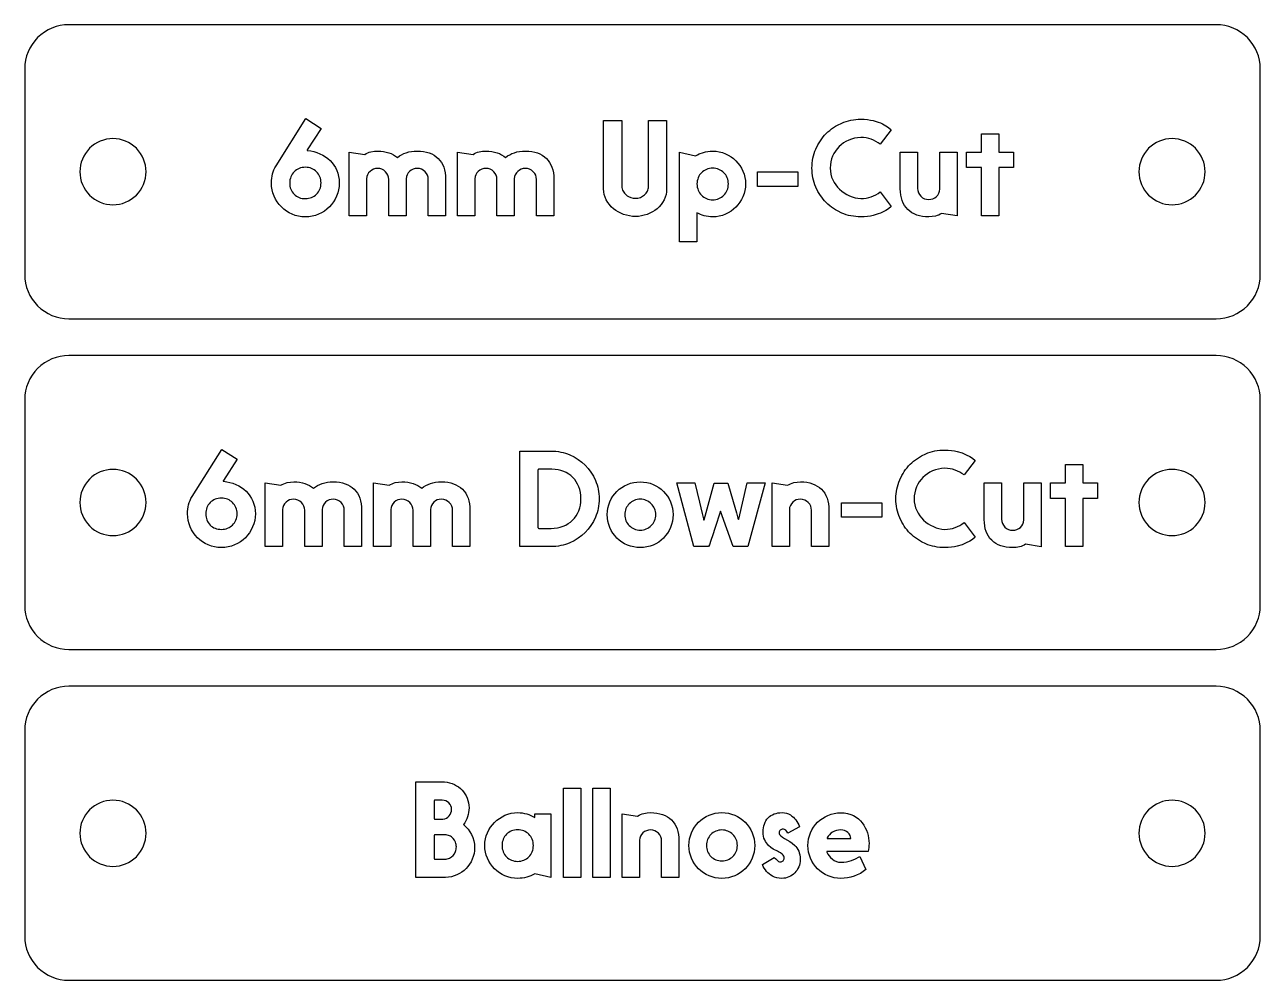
# Model space of a CAD drawing. Extents: x 333 to 535, y 49 to 451.
# Drawn here: x 451.2 to 535.2, y 296.1 to 361.1 of the extents above; entities that cross this region are included whole.
import ezdxf

# ---------------------------------------------------------------- set-up
doc = ezdxf.new("R2010")
doc.units = 0
doc.layers.get('0').update_dxf_attribs({"linetype": 'CONTINUOUS'})

msp = doc.modelspace()

# ---------------------------------------------------------------- linework, layer by layer
for points in [[(451.249, 358.058), (451.249, 344.058, 0.414214), (454.249, 341.058), (532.249, 341.058, 0.414214), (535.249, 344.058), (535.249, 358.058, 0.414214), (532.249, 361.058), (454.249, 361.058, 0.414214)], [(457.249, 353.308, 0.414214), (454.999, 351.058, 0.414214), (457.249, 348.808, 0.414214), (459.499, 351.058, 0.414214)], [(529.249, 353.308, 0.414214), (526.999, 351.058, 0.414214), (529.249, 348.808, 0.414214), (531.499, 351.058, 0.414214)], [(451.249, 335.558), (451.249, 321.558, 0.414214), (454.249, 318.558), (532.249, 318.558, 0.414214), (535.249, 321.558), (535.249, 335.558, 0.414214), (532.249, 338.558), (454.249, 338.558, 0.414214)], [(457.249, 330.808, 0.414214), (454.999, 328.558, 0.414214), (457.249, 326.308, 0.414214), (459.499, 328.558, 0.414214)], [(529.249, 330.808, 0.414214), (526.999, 328.558, 0.414214), (529.249, 326.308, 0.414214), (531.499, 328.558, 0.414214)], [(451.249, 313.058), (451.249, 299.058, 0.414214), (454.249, 296.058), (532.249, 296.058, 0.414214), (535.249, 299.058), (535.249, 313.058, 0.414214), (532.249, 316.058), (454.249, 316.058, 0.414214)], [(457.249, 308.308, 0.414214), (454.999, 306.058, 0.414214), (457.249, 303.808, 0.414214), (459.499, 306.058, 0.414214)], [(529.249, 308.308, 0.414214), (526.999, 306.058, 0.414214), (529.249, 303.808, 0.414214), (531.499, 306.058, 0.414214)]]:
    msp.add_lwpolyline(points, format="xyb", close=True)
for points in [[(468.025, 350.294), (468.029, 350.453), (468.043, 350.608), (468.066, 350.76), (468.098, 350.909), (468.141, 351.054), (468.195, 351.193), (468.26, 351.327), (468.337, 351.455), (470.356, 354.671), (471.405, 354.003), (470.46, 352.547), (470.451, 352.521), (470.456, 352.508), (470.469, 352.504), (470.691, 352.474), (470.906, 352.427), (471.115, 352.363), (471.318, 352.283), (471.511, 352.187), (471.69, 352.078), (471.855, 351.956), (472.007, 351.819), (472.145, 351.67), (472.267, 351.508), (472.374, 351.334), (472.466, 351.148), (472.54, 350.95), (472.593, 350.741), (472.625, 350.523), (472.635, 350.294), (472.624, 350.059), (472.59, 349.831), (472.533, 349.611), (472.453, 349.397), (472.354, 349.194), (472.239, 349.004), (472.107, 348.827), (471.959, 348.665), (471.797, 348.517), (471.62, 348.385), (471.43, 348.27), (471.227, 348.171), (471.013, 348.091), (470.793, 348.034), (470.565, 348), (470.33, 347.989), (470.095, 348), (469.867, 348.034), (469.647, 348.091), (469.433, 348.171), (469.23, 348.27), (469.04, 348.385), (468.863, 348.517), (468.701, 348.665), (468.553, 348.827), (468.421, 349.004), (468.306, 349.194), (468.207, 349.397), (468.127, 349.611), (468.07, 349.831), (468.036, 350.059)], [(490.601, 354.549), (491.841, 354.549), (491.841, 350.077), (491.846, 349.984), (491.862, 349.896), (491.889, 349.813), (491.927, 349.735), (491.974, 349.662), (492.026, 349.594), (492.084, 349.532), (492.148, 349.475), (492.217, 349.424), (492.29, 349.38), (492.447, 349.31), (492.61, 349.268), (492.768, 349.254), (492.854, 349.258), (492.938, 349.269), (493.021, 349.288), (493.102, 349.315), (493.252, 349.387), (493.32, 349.432), (493.383, 349.484), (493.493, 349.601), (493.578, 349.735), (493.611, 349.808), (493.634, 349.883), (493.647, 349.962), (493.652, 350.043), (493.652, 354.549), (494.891, 354.549), (494.891, 349.904), (494.88, 349.7), (494.847, 349.505), (494.791, 349.319), (494.714, 349.141), (494.618, 348.974), (494.507, 348.818), (494.381, 348.675), (494.241, 348.543), (494.089, 348.425), (493.925, 348.32), (493.751, 348.23), (493.565, 348.153), (493.373, 348.093), (493.175, 348.049), (492.974, 348.023), (492.768, 348.015), (492.562, 348.023), (492.358, 348.049), (492.159, 348.093), (491.962, 348.153), (491.772, 348.23), (491.594, 348.32), (491.426, 348.425), (491.269, 348.543), (491.125, 348.675), (490.996, 348.818), (490.882, 348.974), (490.783, 349.141), (490.704, 349.319), (490.647, 349.505), (490.613, 349.7), (490.601, 349.904)], [(508.091, 353.388), (507.873, 353.37), (507.664, 353.334), (507.462, 353.279), (507.267, 353.206), (507.083, 353.117), (506.912, 353.013), (506.754, 352.896), (506.609, 352.764), (506.477, 352.619), (506.361, 352.463), (506.258, 352.294), (506.171, 352.114), (506.101, 351.924), (506.051, 351.726), (506.021, 351.521), (506.011, 351.308), (506.022, 351.095), (506.054, 350.891), (506.108, 350.695), (506.184, 350.506), (506.278, 350.328), (506.387, 350.161), (506.51, 350.005), (506.648, 349.861), (506.798, 349.729), (506.96, 349.611), (507.132, 349.508), (507.315, 349.419), (507.505, 349.345), (507.697, 349.289), (507.893, 349.25), (508.091, 349.228), (508.275, 349.236), (508.454, 349.258), (508.628, 349.296), (508.797, 349.349), (508.96, 349.416), (509.114, 349.495), (509.261, 349.585), (509.399, 349.687), (510.162, 348.699), (509.967, 348.543), (509.788, 348.427), (509.555, 348.305), (509.419, 348.244), (509.269, 348.187), (508.931, 348.084), (508.742, 348.042), (508.539, 348.012), (508.322, 347.995), (508.091, 347.989), (507.919, 347.993), (507.75, 348.005), (507.583, 348.025), (507.42, 348.054), (507.26, 348.09), (507.102, 348.135), (506.947, 348.188), (506.795, 348.249), (506.503, 348.391), (506.365, 348.47), (506.231, 348.556), (506.101, 348.648), (505.977, 348.746), (505.857, 348.85), (505.742, 348.959), (505.632, 349.074), (505.529, 349.194), (505.431, 349.319), (505.339, 349.448), (505.253, 349.582), (505.173, 349.721), (505.031, 350.012), (504.97, 350.164), (504.918, 350.319), (504.873, 350.477), (504.836, 350.637), (504.808, 350.801), (504.788, 350.967), (504.775, 351.136), (504.771, 351.308), (504.775, 351.478), (504.788, 351.645), (504.808, 351.811), (504.836, 351.973), (504.873, 352.133), (504.918, 352.291), (504.97, 352.446), (505.031, 352.599), (505.173, 352.893), (505.253, 353.032), (505.339, 353.167), (505.431, 353.297), (505.529, 353.422), (505.632, 353.542), (505.742, 353.657), (505.857, 353.766), (505.977, 353.87), (506.101, 353.968), (506.231, 354.06), (506.365, 354.146), (506.503, 354.225), (506.795, 354.367), (506.947, 354.428), (507.102, 354.481), (507.26, 354.526), (507.42, 354.562), (507.583, 354.591), (507.75, 354.611), (507.919, 354.623), (508.091, 354.627), (508.322, 354.621), (508.539, 354.604), (508.742, 354.574), (508.931, 354.532), (509.269, 354.429), (509.419, 354.372), (509.555, 354.311), (509.788, 354.188), (509.967, 354.068), (510.162, 353.917), (509.399, 352.929), (509.261, 353.031), (509.114, 353.122), (508.96, 353.2), (508.797, 353.267), (508.628, 353.32), (508.454, 353.358), (508.275, 353.38)], [(516.298, 353.639), (517.477, 353.639), (517.477, 352.391), (518.473, 352.391), (518.473, 351.334), (517.477, 351.334), (517.477, 348.058), (516.298, 348.058), (516.298, 351.334), (515.275, 351.334), (515.275, 352.391), (516.298, 352.391)], [(473.311, 352.391), (474.369, 352.227), (474.466, 352.287), (474.569, 352.337), (474.677, 352.378), (474.789, 352.409), (475.018, 352.448), (475.244, 352.461), (475.451, 352.454), (475.646, 352.433), (475.83, 352.397), (476.002, 352.348), (476.164, 352.286), (476.315, 352.212), (476.457, 352.125), (476.587, 352.027), (476.72, 352.129), (476.863, 352.217), (477.016, 352.291), (477.179, 352.352), (477.352, 352.4), (477.535, 352.434), (477.728, 352.454), (477.931, 352.461), (478.154, 352.453), (478.364, 352.43), (478.562, 352.391), (478.746, 352.336), (478.918, 352.266), (479.077, 352.18), (479.223, 352.079), (479.356, 351.962), (479.475, 351.831), (479.578, 351.687), (479.665, 351.529), (479.737, 351.359), (479.792, 351.175), (479.832, 350.978), (479.855, 350.768), (479.863, 350.545), (479.863, 348.058), (478.685, 348.058), (478.685, 350.528), (478.671, 350.678), (478.629, 350.817), (478.56, 350.945), (478.464, 351.061), (478.347, 351.158), (478.22, 351.227), (478.081, 351.268), (477.931, 351.282), (477.784, 351.27), (477.649, 351.232), (477.524, 351.17), (477.411, 351.083), (477.315, 350.976), (477.244, 350.857), (477.198, 350.725), (477.177, 350.58), (477.177, 348.058), (475.998, 348.058), (475.998, 350.528), (475.984, 350.678), (475.943, 350.817), (475.874, 350.945), (475.777, 351.061), (475.661, 351.158), (475.533, 351.227), (475.394, 351.268), (475.244, 351.282), (475.098, 351.27), (474.962, 351.232), (474.838, 351.17), (474.724, 351.083), (474.628, 350.976), (474.557, 350.857), (474.511, 350.725), (474.49, 350.58), (474.49, 348.058), (473.311, 348.058)], [(480.669, 352.391), (481.727, 352.227), (481.824, 352.287), (481.927, 352.337), (482.035, 352.378), (482.147, 352.409), (482.376, 352.448), (482.602, 352.461), (482.809, 352.454), (483.004, 352.433), (483.188, 352.397), (483.36, 352.348), (483.522, 352.286), (483.673, 352.212), (483.815, 352.125), (483.945, 352.027), (484.078, 352.129), (484.221, 352.217), (484.374, 352.291), (484.537, 352.352), (484.71, 352.4), (484.893, 352.434), (485.086, 352.454), (485.289, 352.461), (485.512, 352.453), (485.722, 352.43), (485.92, 352.391), (486.104, 352.336), (486.276, 352.266), (486.435, 352.18), (486.581, 352.079), (486.714, 351.962), (486.833, 351.831), (486.936, 351.687), (487.023, 351.529), (487.095, 351.359), (487.15, 351.175), (487.19, 350.978), (487.213, 350.768), (487.221, 350.545), (487.221, 348.058), (486.043, 348.058), (486.043, 350.528), (486.029, 350.678), (485.987, 350.817), (485.918, 350.945), (485.822, 351.061), (485.705, 351.158), (485.578, 351.227), (485.439, 351.268), (485.289, 351.282), (485.142, 351.27), (485.007, 351.232), (484.882, 351.17), (484.769, 351.083), (484.673, 350.976), (484.602, 350.857), (484.556, 350.725), (484.535, 350.58), (484.535, 348.058), (483.356, 348.058), (483.356, 350.528), (483.342, 350.678), (483.301, 350.817), (483.232, 350.945), (483.135, 351.061), (483.019, 351.158), (482.891, 351.227), (482.752, 351.268), (482.602, 351.282), (482.456, 351.27), (482.32, 351.232), (482.196, 351.17), (482.082, 351.083), (481.986, 350.976), (481.915, 350.857), (481.869, 350.725), (481.848, 350.58), (481.848, 348.058), (480.669, 348.058)], [(495.767, 352.391), (496.859, 352.149), (496.979, 352.211), (497.108, 352.269), (497.387, 352.37), (497.537, 352.409), (497.693, 352.438), (497.854, 352.455), (498.02, 352.461), (498.246, 352.45), (498.466, 352.416), (498.68, 352.361), (498.887, 352.283), (499.084, 352.186), (499.268, 352.074), (499.439, 351.946), (499.597, 351.802), (499.741, 351.644), (499.869, 351.473), (499.982, 351.288), (500.078, 351.091), (500.156, 350.884), (500.212, 350.671), (500.245, 350.451), (500.256, 350.225), (500.245, 349.998), (500.212, 349.778), (500.156, 349.565), (500.078, 349.358), (499.982, 349.161), (499.869, 348.977), (499.741, 348.805), (499.597, 348.647), (499.439, 348.504), (499.268, 348.375), (499.084, 348.263), (498.887, 348.166), (498.68, 348.089), (498.466, 348.033), (498.246, 348), (498.02, 347.989), (497.87, 347.993), (497.725, 348.007), (497.584, 348.03), (497.448, 348.062), (497.316, 348.103), (497.188, 348.15), (497.065, 348.205), (496.945, 348.266), (496.945, 346.281), (495.767, 346.281)], [(514.643, 348.049), (513.585, 348.223), (513.488, 348.163), (513.385, 348.112), (513.277, 348.072), (513.165, 348.041), (512.936, 348.002), (512.71, 347.989), (512.487, 347.996), (512.276, 348.02), (512.079, 348.059), (511.894, 348.113), (511.722, 348.183), (511.564, 348.269), (511.418, 348.37), (511.284, 348.487), (511.166, 348.618), (511.063, 348.762), (510.975, 348.92), (510.904, 349.09), (510.849, 349.274), (510.809, 349.471), (510.785, 349.681), (510.777, 349.904), (510.777, 352.391), (511.956, 352.391), (511.956, 349.921), (511.97, 349.771), (512.011, 349.632), (512.08, 349.505), (512.177, 349.388), (512.293, 349.292), (512.421, 349.223), (512.56, 349.181), (512.71, 349.167), (512.856, 349.18), (512.992, 349.217), (513.116, 349.279), (513.23, 349.367), (513.326, 349.473), (513.397, 349.592), (513.443, 349.724), (513.464, 349.869), (513.464, 352.391), (514.643, 352.391)], [(469.264, 350.294), (469.269, 350.18), (469.283, 350.071), (469.306, 349.967), (469.339, 349.868), (469.381, 349.775), (469.432, 349.687), (469.493, 349.604), (469.563, 349.527), (469.64, 349.457), (469.723, 349.396), (469.811, 349.345), (469.904, 349.303), (470.003, 349.27), (470.107, 349.247), (470.216, 349.233), (470.33, 349.228), (470.441, 349.233), (470.548, 349.248), (470.651, 349.272), (470.75, 349.306), (470.845, 349.349), (470.932, 349.4), (471.014, 349.46), (471.088, 349.527), (471.156, 349.602), (471.216, 349.683), (471.269, 349.771), (471.314, 349.865), (471.35, 349.965), (471.375, 350.07), (471.391, 350.179), (471.396, 350.294), (471.391, 350.405), (471.375, 350.512), (471.35, 350.615), (471.314, 350.714), (471.269, 350.809), (471.216, 350.896), (471.156, 350.978), (471.088, 351.052), (471.014, 351.12), (470.932, 351.18), (470.845, 351.233), (470.75, 351.278), (470.651, 351.314), (470.548, 351.339), (470.441, 351.355), (470.33, 351.36), (470.215, 351.355), (470.106, 351.339), (470.001, 351.314), (469.901, 351.278), (469.807, 351.233), (469.719, 351.18), (469.638, 351.12), (469.563, 351.052), (469.496, 350.978), (469.436, 350.896), (469.385, 350.809), (469.342, 350.714), (469.308, 350.615), (469.284, 350.512), (469.269, 350.405)], [(499.086, 350.225), (499.081, 350.336), (499.065, 350.443), (499.04, 350.548), (499.004, 350.649), (498.959, 350.745), (498.906, 350.835), (498.846, 350.917), (498.778, 350.992), (498.704, 351.059), (498.622, 351.12), (498.535, 351.172), (498.44, 351.217), (498.341, 351.253), (498.238, 351.279), (498.131, 351.294), (498.02, 351.299), (497.909, 351.294), (497.802, 351.279), (497.699, 351.253), (497.6, 351.217), (497.505, 351.172), (497.418, 351.12), (497.336, 351.059), (497.262, 350.992), (497.194, 350.917), (497.134, 350.835), (497.081, 350.745), (497.036, 350.649), (497, 350.548), (496.975, 350.443), (496.959, 350.336), (496.954, 350.225), (496.959, 350.114), (496.975, 350.006), (497, 349.901), (497.036, 349.8), (497.081, 349.704), (497.134, 349.615), (497.194, 349.533), (497.262, 349.458), (497.336, 349.39), (497.418, 349.33), (497.505, 349.277), (497.6, 349.232), (497.699, 349.196), (497.802, 349.171), (497.909, 349.155), (498.02, 349.15), (498.131, 349.155), (498.238, 349.171), (498.341, 349.196), (498.44, 349.232), (498.535, 349.277), (498.622, 349.33), (498.704, 349.39), (498.778, 349.458), (498.846, 349.533), (498.906, 349.615), (498.959, 349.704), (499.004, 349.8), (499.04, 349.901), (499.065, 350.006), (499.081, 350.114)], [(503.818, 351.039), (503.818, 350.051), (501.071, 350.051), (501.071, 351.039)], [(462.318, 327.794), (462.322, 327.953), (462.336, 328.108), (462.359, 328.26), (462.391, 328.409), (462.434, 328.554), (462.488, 328.693), (462.553, 328.827), (462.63, 328.955), (464.649, 332.171), (465.698, 331.503), (464.753, 330.047), (464.744, 330.021), (464.749, 330.008), (464.762, 330.004), (464.984, 329.974), (465.199, 329.927), (465.408, 329.863), (465.611, 329.783), (465.804, 329.687), (465.983, 329.578), (466.148, 329.456), (466.3, 329.319), (466.438, 329.17), (466.56, 329.008), (466.667, 328.834), (466.759, 328.648), (466.833, 328.45), (466.886, 328.241), (466.918, 328.023), (466.928, 327.794), (466.917, 327.559), (466.883, 327.331), (466.826, 327.111), (466.746, 326.897), (466.647, 326.694), (466.532, 326.504), (466.4, 326.327), (466.252, 326.165), (466.09, 326.017), (465.913, 325.885), (465.723, 325.77), (465.52, 325.671), (465.306, 325.591), (465.086, 325.534), (464.858, 325.5), (464.623, 325.489), (464.388, 325.5), (464.16, 325.534), (463.94, 325.591), (463.726, 325.671), (463.523, 325.77), (463.333, 325.885), (463.156, 326.017), (462.994, 326.165), (462.846, 326.327), (462.714, 326.504), (462.599, 326.694), (462.5, 326.897), (462.42, 327.111), (462.363, 327.331), (462.329, 327.559)], [(484.903, 332.058), (487.035, 332.058), (487.203, 332.054), (487.368, 332.042), (487.531, 332.021), (487.691, 331.993), (487.85, 331.956), (488.005, 331.912), (488.158, 331.859), (488.309, 331.798), (488.598, 331.657), (488.868, 331.493), (489.118, 331.306), (489.349, 331.096), (489.558, 330.866), (489.744, 330.617), (489.907, 330.35), (490.047, 330.065), (490.107, 329.916), (490.158, 329.765), (490.202, 329.612), (490.238, 329.456), (490.266, 329.298), (490.286, 329.137), (490.298, 328.974), (490.302, 328.808), (490.298, 328.642), (490.286, 328.479), (490.266, 328.318), (490.238, 328.16), (490.202, 328.004), (490.158, 327.851), (490.107, 327.7), (490.047, 327.551), (489.907, 327.266), (489.744, 326.999), (489.558, 326.75), (489.349, 326.52), (489.118, 326.31), (488.868, 326.124), (488.598, 325.959), (488.309, 325.818), (488.158, 325.757), (488.005, 325.704), (487.85, 325.66), (487.691, 325.623), (487.531, 325.595), (487.368, 325.574), (487.203, 325.562), (487.035, 325.558), (484.903, 325.558)], [(513.798, 330.888), (513.58, 330.87), (513.371, 330.834), (513.169, 330.779), (512.974, 330.706), (512.79, 330.617), (512.619, 330.513), (512.461, 330.396), (512.316, 330.264), (512.184, 330.119), (512.068, 329.963), (511.965, 329.794), (511.878, 329.614), (511.808, 329.424), (511.758, 329.226), (511.728, 329.021), (511.718, 328.808), (511.728, 328.595), (511.761, 328.391), (511.815, 328.195), (511.891, 328.006), (511.985, 327.828), (512.094, 327.661), (512.217, 327.505), (512.355, 327.361), (512.505, 327.229), (512.667, 327.112), (512.839, 327.008), (513.022, 326.919), (513.212, 326.845), (513.404, 326.789), (513.6, 326.75), (513.798, 326.728), (513.982, 326.736), (514.161, 326.758), (514.335, 326.796), (514.504, 326.849), (514.667, 326.916), (514.821, 326.995), (514.968, 327.085), (515.106, 327.187), (515.869, 326.199), (515.674, 326.043), (515.495, 325.927), (515.262, 325.805), (515.126, 325.744), (514.976, 325.687), (514.638, 325.584), (514.449, 325.542), (514.246, 325.513), (514.029, 325.495), (513.798, 325.489), (513.626, 325.493), (513.457, 325.505), (513.29, 325.525), (513.127, 325.554), (512.967, 325.59), (512.809, 325.635), (512.654, 325.688), (512.502, 325.749), (512.21, 325.891), (512.072, 325.97), (511.938, 326.056), (511.808, 326.148), (511.684, 326.246), (511.564, 326.35), (511.449, 326.459), (511.339, 326.574), (511.236, 326.694), (511.138, 326.819), (511.046, 326.948), (510.96, 327.082), (510.88, 327.221), (510.738, 327.512), (510.677, 327.664), (510.625, 327.819), (510.58, 327.977), (510.543, 328.137), (510.515, 328.301), (510.495, 328.467), (510.482, 328.636), (510.478, 328.808), (510.482, 328.978), (510.495, 329.145), (510.515, 329.311), (510.543, 329.473), (510.58, 329.633), (510.625, 329.791), (510.677, 329.946), (510.738, 330.099), (510.88, 330.393), (510.96, 330.532), (511.046, 330.667), (511.138, 330.797), (511.236, 330.922), (511.339, 331.042), (511.449, 331.157), (511.564, 331.266), (511.684, 331.37), (511.808, 331.468), (511.938, 331.56), (512.072, 331.646), (512.21, 331.725), (512.502, 331.867), (512.654, 331.928), (512.809, 331.981), (512.967, 332.026), (513.127, 332.062), (513.29, 332.091), (513.457, 332.111), (513.626, 332.123), (513.798, 332.127), (514.029, 332.121), (514.246, 332.104), (514.449, 332.074), (514.638, 332.032), (514.976, 331.929), (515.126, 331.872), (515.262, 331.811), (515.495, 331.688), (515.674, 331.568), (515.869, 331.417), (515.106, 330.429), (514.968, 330.531), (514.821, 330.622), (514.667, 330.7), (514.504, 330.767), (514.335, 330.82), (514.161, 330.858), (513.982, 330.88)], [(522.005, 331.139), (523.184, 331.139), (523.184, 329.891), (524.18, 329.891), (524.18, 328.834), (523.184, 328.834), (523.184, 325.558), (522.005, 325.558), (522.005, 328.834), (520.982, 328.834), (520.982, 329.891), (522.005, 329.891)], [(487.035, 326.797), (487.252, 326.807), (487.46, 326.834), (487.659, 326.88), (487.85, 326.945), (488.029, 327.026), (488.196, 327.121), (488.35, 327.231), (488.491, 327.356), (488.618, 327.495), (488.73, 327.648), (488.828, 327.814), (488.911, 327.993), (488.978, 328.184), (489.025, 328.383), (489.053, 328.591), (489.063, 328.808), (489.054, 329.025), (489.027, 329.233), (488.983, 329.432), (488.92, 329.623), (488.841, 329.802), (488.748, 329.968), (488.64, 330.121), (488.517, 330.26), (488.38, 330.385), (488.231, 330.495), (488.068, 330.59), (487.893, 330.671), (487.706, 330.736), (487.509, 330.782), (487.303, 330.809), (487.087, 330.819), (486.194, 330.819), (486.172, 330.815), (486.155, 330.806), (486.146, 330.789), (486.142, 330.767), (486.142, 326.849), (486.146, 326.827), (486.155, 326.81), (486.172, 326.801), (486.194, 326.797)], [(467.604, 329.891), (468.662, 329.727), (468.759, 329.787), (468.862, 329.837), (468.97, 329.878), (469.082, 329.909), (469.311, 329.948), (469.537, 329.961), (469.744, 329.954), (469.939, 329.933), (470.123, 329.897), (470.295, 329.848), (470.457, 329.786), (470.608, 329.712), (470.749, 329.625), (470.88, 329.527), (471.013, 329.629), (471.156, 329.717), (471.309, 329.791), (471.472, 329.852), (471.645, 329.9), (471.828, 329.934), (472.021, 329.954), (472.224, 329.961), (472.447, 329.953), (472.657, 329.93), (472.855, 329.891), (473.039, 329.836), (473.211, 329.766), (473.37, 329.68), (473.516, 329.579), (473.649, 329.462), (473.768, 329.331), (473.871, 329.187), (473.958, 329.029), (474.03, 328.859), (474.085, 328.675), (474.125, 328.478), (474.148, 328.268), (474.156, 328.045), (474.156, 325.558), (472.978, 325.558), (472.978, 328.028), (472.964, 328.178), (472.922, 328.317), (472.853, 328.445), (472.757, 328.561), (472.64, 328.658), (472.513, 328.727), (472.374, 328.768), (472.224, 328.782), (472.077, 328.77), (471.942, 328.732), (471.817, 328.67), (471.704, 328.583), (471.608, 328.477), (471.537, 328.357), (471.491, 328.225), (471.47, 328.08), (471.47, 325.558), (470.291, 325.558), (470.291, 328.028), (470.277, 328.178), (470.236, 328.317), (470.167, 328.445), (470.07, 328.561), (469.954, 328.658), (469.826, 328.727), (469.687, 328.768), (469.537, 328.782), (469.391, 328.77), (469.255, 328.732), (469.131, 328.67), (469.017, 328.583), (468.921, 328.477), (468.85, 328.357), (468.804, 328.225), (468.783, 328.08), (468.783, 325.558), (467.604, 325.558)], [(474.962, 329.891), (476.02, 329.727), (476.117, 329.787), (476.22, 329.837), (476.328, 329.878), (476.44, 329.909), (476.669, 329.948), (476.895, 329.961), (477.102, 329.954), (477.297, 329.933), (477.481, 329.897), (477.653, 329.848), (477.815, 329.786), (477.966, 329.712), (478.107, 329.625), (478.238, 329.527), (478.371, 329.629), (478.514, 329.717), (478.667, 329.791), (478.83, 329.852), (479.003, 329.9), (479.186, 329.934), (479.379, 329.954), (479.582, 329.961), (479.805, 329.953), (480.015, 329.93), (480.213, 329.891), (480.397, 329.836), (480.569, 329.766), (480.728, 329.68), (480.874, 329.579), (481.007, 329.462), (481.126, 329.331), (481.229, 329.187), (481.316, 329.029), (481.388, 328.859), (481.443, 328.675), (481.483, 328.478), (481.506, 328.268), (481.514, 328.045), (481.514, 325.558), (480.336, 325.558), (480.336, 328.028), (480.322, 328.178), (480.28, 328.317), (480.211, 328.445), (480.115, 328.561), (479.998, 328.658), (479.871, 328.727), (479.732, 328.768), (479.582, 328.782), (479.435, 328.77), (479.3, 328.732), (479.175, 328.67), (479.062, 328.583), (478.966, 328.477), (478.895, 328.357), (478.849, 328.225), (478.828, 328.08), (478.828, 325.558), (477.649, 325.558), (477.649, 328.028), (477.635, 328.178), (477.594, 328.317), (477.525, 328.445), (477.428, 328.561), (477.312, 328.658), (477.184, 328.727), (477.045, 328.768), (476.895, 328.782), (476.749, 328.77), (476.613, 328.732), (476.489, 328.67), (476.375, 328.583), (476.279, 328.477), (476.208, 328.357), (476.162, 328.225), (476.141, 328.08), (476.141, 325.558), (474.962, 325.558)], [(490.857, 327.733), (490.868, 327.96), (490.9, 328.18), (490.954, 328.393), (491.03, 328.6), (491.125, 328.797), (491.237, 328.981), (491.366, 329.153), (491.511, 329.311), (491.671, 329.454), (491.844, 329.582), (492.029, 329.693), (492.226, 329.787), (492.434, 329.863), (492.649, 329.917), (492.871, 329.95), (493.102, 329.961), (493.328, 329.95), (493.548, 329.917), (493.761, 329.863), (493.968, 329.787), (494.165, 329.693), (494.35, 329.582), (494.521, 329.454), (494.679, 329.311), (494.823, 329.153), (494.95, 328.981), (495.061, 328.797), (495.156, 328.6), (495.231, 328.393), (495.286, 328.18), (495.318, 327.96), (495.329, 327.733), (495.318, 327.503), (495.286, 327.281), (495.231, 327.065), (495.156, 326.858), (495.061, 326.661), (494.95, 326.476), (494.823, 326.303), (494.679, 326.143), (494.521, 325.998), (494.35, 325.869), (494.165, 325.757), (493.968, 325.662), (493.761, 325.586), (493.548, 325.532), (493.328, 325.5), (493.102, 325.489), (492.871, 325.5), (492.649, 325.532), (492.434, 325.586), (492.226, 325.662), (492.029, 325.757), (491.844, 325.869), (491.671, 325.998), (491.511, 326.143), (491.366, 326.303), (491.237, 326.476), (491.125, 326.661), (491.03, 326.858), (490.954, 327.065), (490.9, 327.281), (490.868, 327.503)], [(499.42, 325.558), (498.562, 327.967), (498.172, 326.797), (498.02, 326.36), (497.89, 325.974), (497.795, 325.688), (497.747, 325.558), (496.742, 325.558), (495.572, 329.891), (496.802, 329.891), (497.119, 328.587), (497.301, 327.816), (497.387, 327.452), (497.406, 327.383), (497.418, 327.361), (497.444, 327.378), (498.128, 329.883), (499.047, 329.883), (499.42, 328.617), (499.632, 327.863), (499.732, 327.499), (499.753, 327.428), (499.766, 327.404), (499.792, 327.421), (500.356, 329.891), (501.586, 329.891), (500.416, 325.558)], [(502.054, 329.891), (503.112, 329.727), (503.209, 329.787), (503.312, 329.837), (503.42, 329.878), (503.532, 329.909), (503.761, 329.948), (503.987, 329.961), (504.21, 329.953), (504.421, 329.93), (504.618, 329.891), (504.803, 329.836), (504.975, 329.766), (505.133, 329.68), (505.279, 329.579), (505.413, 329.462), (505.531, 329.331), (505.634, 329.187), (505.722, 329.029), (505.793, 328.859), (505.848, 328.675), (505.888, 328.478), (505.912, 328.268), (505.92, 328.045), (505.92, 325.558), (504.741, 325.558), (504.741, 328.028), (504.727, 328.178), (504.686, 328.317), (504.617, 328.445), (504.52, 328.561), (504.404, 328.658), (504.276, 328.727), (504.137, 328.768), (503.987, 328.782), (503.841, 328.77), (503.705, 328.732), (503.581, 328.67), (503.467, 328.583), (503.371, 328.477), (503.3, 328.357), (503.254, 328.225), (503.233, 328.08), (503.233, 325.558), (502.054, 325.558)], [(520.35, 325.549), (519.292, 325.723), (519.195, 325.663), (519.092, 325.612), (518.984, 325.572), (518.872, 325.541), (518.643, 325.502), (518.417, 325.489), (518.194, 325.496), (517.983, 325.52), (517.786, 325.559), (517.601, 325.613), (517.429, 325.683), (517.271, 325.769), (517.124, 325.87), (516.991, 325.987), (516.872, 326.118), (516.769, 326.262), (516.682, 326.42), (516.611, 326.59), (516.556, 326.774), (516.516, 326.971), (516.492, 327.181), (516.484, 327.404), (516.484, 329.891), (517.663, 329.891), (517.663, 327.421), (517.677, 327.271), (517.718, 327.132), (517.787, 327.005), (517.884, 326.888), (518, 326.792), (518.128, 326.723), (518.267, 326.681), (518.417, 326.667), (518.563, 326.68), (518.699, 326.717), (518.823, 326.779), (518.937, 326.867), (519.033, 326.973), (519.104, 327.092), (519.15, 327.224), (519.171, 327.369), (519.171, 329.891), (520.35, 329.891)], [(463.557, 327.794), (463.562, 327.68), (463.576, 327.571), (463.599, 327.467), (463.632, 327.368), (463.674, 327.275), (463.725, 327.187), (463.786, 327.104), (463.856, 327.027), (463.933, 326.957), (464.016, 326.896), (464.104, 326.845), (464.197, 326.803), (464.296, 326.77), (464.4, 326.747), (464.509, 326.733), (464.623, 326.728), (464.734, 326.733), (464.841, 326.748), (464.944, 326.772), (465.043, 326.806), (465.138, 326.849), (465.225, 326.9), (465.307, 326.96), (465.381, 327.027), (465.449, 327.102), (465.509, 327.183), (465.562, 327.271), (465.607, 327.365), (465.643, 327.465), (465.668, 327.57), (465.684, 327.679), (465.689, 327.794), (465.684, 327.905), (465.668, 328.012), (465.643, 328.115), (465.607, 328.214), (465.562, 328.309), (465.509, 328.396), (465.449, 328.478), (465.381, 328.552), (465.307, 328.62), (465.225, 328.68), (465.138, 328.733), (465.043, 328.778), (464.944, 328.814), (464.841, 328.839), (464.734, 328.855), (464.623, 328.86), (464.508, 328.855), (464.399, 328.839), (464.294, 328.814), (464.194, 328.778), (464.1, 328.733), (464.012, 328.68), (463.931, 328.62), (463.856, 328.552), (463.789, 328.478), (463.729, 328.396), (463.678, 328.309), (463.635, 328.214), (463.601, 328.115), (463.576, 328.012), (463.562, 327.905)], [(492.044, 327.733), (492.049, 327.623), (492.065, 327.517), (492.091, 327.415), (492.127, 327.317), (492.172, 327.225), (492.224, 327.139), (492.284, 327.058), (492.352, 326.984), (492.426, 326.916), (492.507, 326.856), (492.593, 326.803), (492.686, 326.758), (492.783, 326.722), (492.885, 326.697), (492.991, 326.681), (493.102, 326.676), (493.208, 326.681), (493.312, 326.697), (493.412, 326.722), (493.509, 326.758), (493.601, 326.803), (493.688, 326.856), (493.768, 326.916), (493.843, 326.984), (493.91, 327.058), (493.97, 327.139), (494.023, 327.225), (494.068, 327.317), (494.104, 327.415), (494.13, 327.517), (494.145, 327.623), (494.15, 327.733), (494.145, 327.84), (494.13, 327.944), (494.104, 328.044), (494.068, 328.141), (494.023, 328.233), (493.97, 328.319), (493.91, 328.4), (493.843, 328.474), (493.768, 328.542), (493.688, 328.602), (493.601, 328.655), (493.509, 328.7), (493.412, 328.736), (493.312, 328.761), (493.208, 328.777), (493.102, 328.782), (492.991, 328.777), (492.885, 328.761), (492.783, 328.736), (492.686, 328.7), (492.593, 328.655), (492.507, 328.602), (492.426, 328.542), (492.352, 328.474), (492.284, 328.4), (492.224, 328.319), (492.172, 328.233), (492.127, 328.141), (492.091, 328.044), (492.065, 327.944), (492.049, 327.84)], [(509.525, 328.539), (509.525, 327.551), (506.778, 327.551), (506.778, 328.539)], [(477.848, 303.058), (477.848, 309.558), (479.712, 309.558), (479.79, 309.549), (479.968, 309.529), (480.139, 309.493), (480.302, 309.442), (480.457, 309.376), (480.604, 309.297), (480.74, 309.207), (480.866, 309.106), (480.981, 308.995), (481.086, 308.873), (481.178, 308.742), (481.259, 308.602), (481.328, 308.453), (481.383, 308.297), (481.422, 308.136), (481.446, 307.97), (481.454, 307.799), (481.447, 307.636), (481.429, 307.479), (481.398, 307.327), (481.354, 307.179), (481.3, 307.037), (481.236, 306.903), (481.163, 306.775), (481.081, 306.655), (481.245, 306.508), (481.392, 306.345), (481.521, 306.166), (481.631, 305.97), (481.72, 305.761), (481.784, 305.543), (481.822, 305.315), (481.835, 305.077), (481.825, 304.873), (481.796, 304.674), (481.747, 304.483), (481.679, 304.297), (481.594, 304.121), (481.496, 303.956), (481.384, 303.803), (481.259, 303.66), (481.121, 303.531), (480.971, 303.416), (480.809, 303.314), (480.635, 303.227), (480.451, 303.156), (480.261, 303.105), (480.063, 303.072), (479.859, 303.058)], [(487.867, 309.125), (489.046, 309.125), (489.046, 303.058), (487.867, 303.058)], [(489.869, 309.125), (491.048, 309.125), (491.048, 303.058), (489.869, 303.058)], [(480.266, 307.682), (480.255, 307.803), (480.221, 307.916), (480.164, 308.022), (480.084, 308.121), (479.987, 308.203), (479.878, 308.263), (479.758, 308.298), (479.625, 308.31), (479.14, 308.31), (479.117, 308.307), (479.101, 308.297), (479.091, 308.281), (479.088, 308.258), (479.088, 307.07), (479.091, 307.048), (479.101, 307.032), (479.117, 307.022), (479.14, 307.019), (479.677, 307.019), (479.801, 307.039), (479.913, 307.081), (480.013, 307.146), (480.102, 307.234), (480.174, 307.336), (480.225, 307.445), (480.256, 307.56)], [(482.528, 305.225), (482.539, 305.451), (482.573, 305.671), (482.628, 305.884), (482.706, 306.091), (482.803, 306.288), (482.915, 306.473), (483.043, 306.644), (483.187, 306.802), (483.345, 306.946), (483.516, 307.074), (483.7, 307.186), (483.898, 307.283), (484.105, 307.361), (484.318, 307.416), (484.538, 307.45), (484.764, 307.461), (484.923, 307.455), (485.079, 307.439), (485.231, 307.412), (485.38, 307.374), (485.524, 307.326), (485.664, 307.27), (485.797, 307.205), (485.926, 307.131), (485.934, 307.391), (487.009, 307.391), (487.009, 303.049), (485.926, 303.309), (485.794, 303.234), (485.658, 303.169), (485.519, 303.114), (485.375, 303.069), (485.228, 303.034), (485.077, 303.009), (484.923, 302.994), (484.764, 302.989), (484.538, 303), (484.318, 303.033), (484.105, 303.089), (483.898, 303.166), (483.7, 303.263), (483.516, 303.375), (483.345, 303.504), (483.187, 303.647), (483.043, 303.805), (482.915, 303.977), (482.803, 304.161), (482.706, 304.358), (482.628, 304.565), (482.573, 304.778), (482.539, 304.998)], [(491.862, 307.391), (492.92, 307.227), (493.017, 307.287), (493.12, 307.337), (493.228, 307.378), (493.34, 307.409), (493.569, 307.448), (493.795, 307.461), (494.018, 307.453), (494.229, 307.43), (494.426, 307.391), (494.611, 307.336), (494.783, 307.266), (494.941, 307.18), (495.087, 307.079), (495.221, 306.962), (495.339, 306.831), (495.442, 306.687), (495.53, 306.529), (495.601, 306.359), (495.656, 306.175), (495.696, 305.978), (495.72, 305.768), (495.728, 305.545), (495.728, 303.058), (494.549, 303.058), (494.549, 305.528), (494.535, 305.678), (494.494, 305.817), (494.425, 305.945), (494.328, 306.061), (494.212, 306.158), (494.084, 306.227), (493.945, 306.268), (493.795, 306.282), (493.649, 306.27), (493.513, 306.232), (493.389, 306.17), (493.275, 306.083), (493.179, 305.976), (493.108, 305.857), (493.062, 305.725), (493.041, 305.58), (493.041, 303.058), (491.862, 303.058)], [(496.404, 305.233), (496.415, 305.46), (496.447, 305.68), (496.501, 305.893), (496.577, 306.1), (496.672, 306.297), (496.784, 306.481), (496.913, 306.652), (497.058, 306.811), (497.218, 306.954), (497.391, 307.082), (497.576, 307.193), (497.773, 307.287), (497.98, 307.363), (498.195, 307.417), (498.418, 307.45), (498.648, 307.461), (498.875, 307.45), (499.095, 307.417), (499.308, 307.363), (499.515, 307.287), (499.712, 307.193), (499.896, 307.082), (500.068, 306.954), (500.226, 306.811), (500.369, 306.652), (500.497, 306.481), (500.608, 306.297), (500.702, 306.1), (500.778, 305.893), (500.832, 305.68), (500.865, 305.46), (500.876, 305.233), (500.865, 305.003), (500.832, 304.781), (500.778, 304.565), (500.702, 304.358), (500.608, 304.161), (500.497, 303.976), (500.369, 303.803), (500.226, 303.643), (500.068, 303.498), (499.896, 303.369), (499.712, 303.257), (499.515, 303.162), (499.308, 303.086), (499.095, 303.032), (498.875, 303), (498.648, 302.989), (498.418, 303), (498.195, 303.032), (497.98, 303.086), (497.773, 303.162), (497.576, 303.257), (497.391, 303.369), (497.218, 303.498), (497.058, 303.643), (496.913, 303.803), (496.784, 303.976), (496.672, 304.161), (496.577, 304.358), (496.501, 304.565), (496.447, 304.781), (496.415, 305.003)], [(502.21, 304.419), (502.314, 304.321), (502.401, 304.219), (502.445, 304.174), (502.501, 304.141), (502.567, 304.122), (502.644, 304.115), (502.683, 304.12), (502.723, 304.134), (502.804, 304.189), (502.84, 304.228), (502.866, 304.27), (502.881, 304.317), (502.886, 304.367), (502.878, 304.438), (502.853, 304.505), (502.811, 304.568), (502.752, 304.627), (502.621, 304.726), (502.496, 304.8), (502.418, 304.835), (502.132, 304.986), (501.971, 305.092), (501.816, 305.229), (501.743, 305.309), (501.675, 305.399), (501.613, 305.498), (501.556, 305.606), (501.509, 305.725), (501.475, 305.855), (501.454, 305.998), (501.448, 306.152), (501.453, 306.298), (501.469, 306.436), (501.496, 306.566), (501.534, 306.689), (501.583, 306.805), (501.643, 306.913), (501.713, 307.013), (501.794, 307.105), (501.885, 307.189), (501.983, 307.261), (502.09, 307.322), (502.204, 307.372), (502.326, 307.411), (502.456, 307.438), (502.593, 307.455), (502.739, 307.461), (502.901, 307.448), (503.049, 307.417), (503.183, 307.37), (503.302, 307.305), (503.41, 307.229), (503.506, 307.149), (503.592, 307.064), (503.666, 306.975), (503.741, 306.864), (503.809, 306.748), (503.871, 306.626), (503.926, 306.499), (503.12, 306.074), (503.068, 306.183), (502.999, 306.269), (502.956, 306.301), (502.904, 306.324), (502.843, 306.338), (502.774, 306.343), (502.735, 306.339), (502.696, 306.326), (502.618, 306.278), (502.584, 306.243), (502.559, 306.203), (502.545, 306.158), (502.54, 306.109), (502.546, 306.042), (502.566, 305.982), (502.598, 305.927), (502.644, 305.879), (502.762, 305.788), (502.908, 305.697), (503.255, 305.498), (503.435, 305.377), (503.601, 305.233), (503.678, 305.15), (503.748, 305.058), (503.81, 304.955), (503.866, 304.843), (503.911, 304.72), (503.944, 304.583), (503.963, 304.434), (503.97, 304.271), (503.963, 304.139), (503.945, 304.011), (503.914, 303.888), (503.87, 303.769), (503.816, 303.655), (503.753, 303.55), (503.682, 303.452), (503.601, 303.361), (503.513, 303.279), (503.418, 303.206), (503.316, 303.143), (503.207, 303.088), (503.092, 303.045), (502.973, 303.014), (502.849, 302.995), (502.722, 302.989), (502.543, 302.998), (502.379, 303.026), (502.231, 303.072), (502.098, 303.136), (501.978, 303.211), (501.87, 303.29), (501.774, 303.372), (501.69, 303.457), (501.604, 303.564), (501.526, 303.678), (501.456, 303.798), (501.396, 303.925)], [(506.743, 304.089), (506.94, 304.097), (507.123, 304.12), (507.293, 304.158), (507.449, 304.211), (507.73, 304.33), (507.974, 304.445), (508.034, 304.471), (508.424, 303.604), (508.343, 303.528), (508.255, 303.458), (508.161, 303.392), (508.06, 303.331), (507.849, 303.225), (507.631, 303.14), (507.408, 303.075), (507.181, 303.028), (506.956, 302.998), (506.743, 302.989), (506.513, 303), (506.29, 303.032), (506.075, 303.086), (505.868, 303.162), (505.67, 303.257), (505.485, 303.369), (505.313, 303.498), (505.153, 303.643), (505.007, 303.803), (504.879, 303.976), (504.767, 304.161), (504.672, 304.358), (504.596, 304.565), (504.542, 304.781), (504.509, 305.003), (504.498, 305.233), (504.509, 305.46), (504.542, 305.68), (504.596, 305.893), (504.672, 306.1), (504.766, 306.297), (504.877, 306.48), (505.005, 306.65), (505.148, 306.806), (505.307, 306.948), (505.478, 307.074), (505.662, 307.184), (505.859, 307.279), (506.066, 307.354), (506.279, 307.409), (506.499, 307.441), (506.726, 307.452), (506.968, 307.44), (507.194, 307.403), (507.402, 307.342), (507.592, 307.257), (507.766, 307.153), (507.924, 307.035), (508.065, 306.904), (508.19, 306.759), (508.3, 306.603), (508.394, 306.439), (508.473, 306.267), (508.537, 306.087), (508.586, 305.904), (508.622, 305.722), (508.643, 305.542), (508.65, 305.363), (508.645, 305.226), (508.632, 305.09), (508.611, 304.957), (508.58, 304.826), (505.807, 304.826), (505.788, 304.815), (505.781, 304.783), (505.85, 304.648), (505.936, 304.523), (506.039, 304.406), (506.158, 304.297), (506.29, 304.206), (506.432, 304.141), (506.583, 304.102)], [(479.816, 304.297), (479.897, 304.302), (479.975, 304.315), (480.05, 304.336), (480.123, 304.367), (480.257, 304.447), (480.37, 304.549), (480.464, 304.671), (480.535, 304.813), (480.562, 304.89), (480.58, 304.968), (480.592, 305.048), (480.596, 305.129), (480.592, 305.211), (480.58, 305.291), (480.562, 305.369), (480.535, 305.446), (480.464, 305.588), (480.37, 305.71), (480.316, 305.763), (480.257, 305.811), (480.192, 305.852), (480.123, 305.888), (480.05, 305.916), (479.975, 305.936), (479.897, 305.949), (479.816, 305.953), (479.14, 305.953), (479.117, 305.949), (479.101, 305.94), (479.091, 305.923), (479.088, 305.901), (479.088, 304.349), (479.091, 304.327), (479.101, 304.31), (479.117, 304.301), (479.14, 304.297)], [(483.698, 305.225), (483.703, 305.114), (483.719, 305.006), (483.745, 304.901), (483.781, 304.8), (483.826, 304.704), (483.878, 304.615), (483.938, 304.533), (484.006, 304.458), (484.081, 304.39), (484.162, 304.33), (484.25, 304.277), (484.344, 304.232), (484.443, 304.196), (484.547, 304.171), (484.654, 304.155), (484.764, 304.15), (484.875, 304.155), (484.982, 304.171), (485.085, 304.196), (485.185, 304.232), (485.279, 304.277), (485.367, 304.33), (485.448, 304.39), (485.523, 304.458), (485.59, 304.533), (485.651, 304.615), (485.703, 304.704), (485.748, 304.8), (485.784, 304.901), (485.81, 305.006), (485.825, 305.114), (485.83, 305.225), (485.825, 305.336), (485.81, 305.443), (485.784, 305.548), (485.748, 305.649), (485.703, 305.745), (485.651, 305.835), (485.59, 305.917), (485.523, 305.992), (485.448, 306.059), (485.367, 306.12), (485.279, 306.172), (485.185, 306.217), (485.085, 306.253), (484.982, 306.279), (484.875, 306.294), (484.764, 306.299), (484.654, 306.294), (484.547, 306.279), (484.443, 306.253), (484.344, 306.217), (484.25, 306.172), (484.162, 306.12), (484.081, 306.059), (484.006, 305.992), (483.938, 305.917), (483.878, 305.835), (483.826, 305.745), (483.781, 305.649), (483.745, 305.548), (483.719, 305.443), (483.703, 305.336)], [(497.591, 305.233), (497.596, 305.123), (497.612, 305.017), (497.637, 304.915), (497.673, 304.817), (497.718, 304.725), (497.771, 304.639), (497.831, 304.558), (497.899, 304.484), (497.973, 304.416), (498.054, 304.356), (498.14, 304.303), (498.232, 304.258), (498.33, 304.222), (498.432, 304.197), (498.538, 304.181), (498.648, 304.176), (498.755, 304.181), (498.858, 304.197), (498.959, 304.222), (499.056, 304.258), (499.148, 304.303), (499.234, 304.356), (499.315, 304.416), (499.389, 304.484), (499.457, 304.558), (499.517, 304.639), (499.57, 304.725), (499.615, 304.817), (499.651, 304.915), (499.676, 305.017), (499.692, 305.123), (499.697, 305.233), (499.692, 305.34), (499.676, 305.443), (499.651, 305.544), (499.615, 305.641), (499.57, 305.733), (499.517, 305.819), (499.457, 305.9), (499.389, 305.974), (499.315, 306.042), (499.234, 306.102), (499.148, 306.155), (499.056, 306.2), (498.959, 306.236), (498.858, 306.261), (498.755, 306.277), (498.648, 306.282), (498.538, 306.277), (498.432, 306.261), (498.33, 306.236), (498.232, 306.2), (498.14, 306.155), (498.054, 306.102), (497.973, 306.042), (497.899, 305.974), (497.831, 305.9), (497.771, 305.819), (497.718, 305.733), (497.673, 305.641), (497.637, 305.544), (497.612, 305.443), (497.596, 305.34)], [(506.717, 306.282), (506.569, 306.273), (506.43, 306.245), (506.299, 306.199), (506.175, 306.135), (506.063, 306.055), (505.964, 305.964), (505.879, 305.86), (505.807, 305.745), (505.803, 305.732), (505.798, 305.719), (505.807, 305.699), (505.833, 305.693), (507.376, 305.693), (507.402, 305.697), (507.41, 305.71), (507.398, 305.816), (507.362, 305.917), (507.301, 306.013), (507.215, 306.104), (507.111, 306.182), (506.993, 306.238), (506.862, 306.271)]]:
    msp.add_lwpolyline(points, close=True)

doc.saveas('drawing.dxf')
